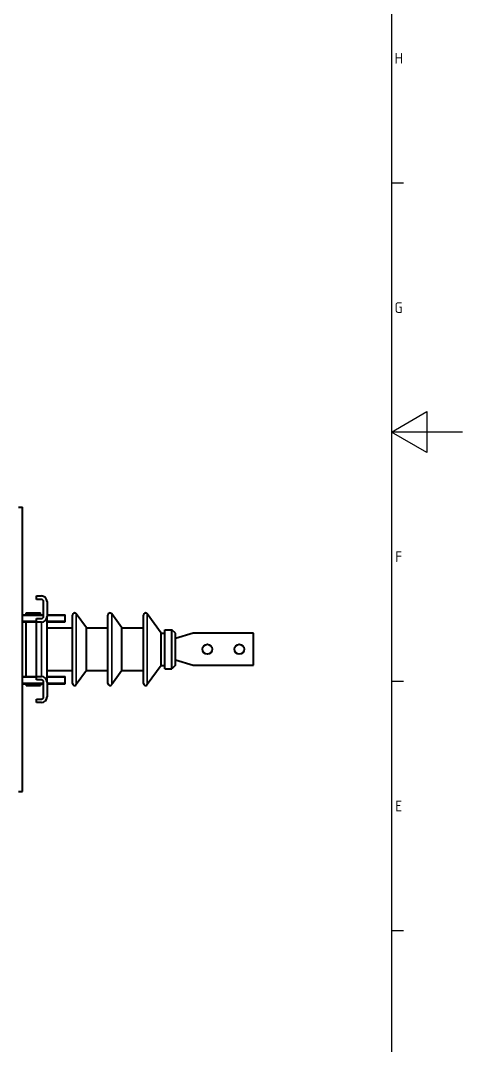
# Model space of a CAD drawing. Header units: millimetres. Extents: x 0 to 5945, y 0 to 4205.
# Drawn here: x 5323 to 5945, y 1240 to 2681 of the extents above; entities that cross this region are included whole.
import ezdxf

# ---------------------------------------------------------------- set-up
doc = ezdxf.new("R2010")
doc.units = ezdxf.units.MM
doc.header["$LTSCALE"] = 5
doc.layers.get('0').update_dxf_attribs({"color": 3, "lineweight": 25})
for name, color, linetype, lineweight in [('가시적인 것(ISO)', 3, 'Continuous', 40), ('가시적인 좁은 것(ISO)', 3, 'Continuous', 35), ('경계(ISO)', 7, 'Continuous', 25)]:
    doc.layers.add(name, color=color, linetype=linetype, lineweight=lineweight)
doc.styles.add('문자 텍스트_PSTEK_POSCO', font='isocp.shx')

# ---------------------------------------------------------------- blocks, each defined once
blk = doc.blocks.new('경계 Default Border')
at = {"layer": '경계(ISO)'}
for p, q in [((1169, 490.58), (1172.4, 490.58)), ((1169, 350.42), (1172.4, 350.42)), ((1169, 280.33), (1172.4, 280.33))]:
    blk.add_line(p, q, dxfattribs=at)
at = {"layer": '경계(ISO)', "flags": 128}
for points in [[(20, 20), (20, 821), (1169, 821), (1169, 20), (20, 20)], [(1189, 420.5), (1169, 420.5), (1179, 426.27), (1179, 414.73), (1169, 420.5)]]:
    blk.add_lwpolyline(points, dxfattribs=at)
at = {"layer": '경계(ISO)', "color": 2, "char_height": 3, "attachment_point": 7, "style": '문자 텍스트_PSTEK_POSCO'}
for s, insert in [('H', (1169.88, 524.12)), ('G', (1169.88, 454.01)), ('F', (1170.04, 383.96)), ('E', (1170.04, 313.85))]:
    blk.add_mtext(s, dxfattribs=dict(at, insert=insert))

msp = doc.modelspace()

# ---------------------------------------------------------------- linework, layer by layer
at = {"layer": '가시적인 것(ISO)'}
for p, q in [((5319.874, 1997.126), (5325.874, 1997.126)), ((5325.874, 1597.126), (5325.874, 1997.126)), ((5345.338, 1872.126), (5352.338, 1872.126)), ((5345.338, 1867.126), (5345.338, 1872.126)), ((5352.338, 1867.126), (5345.338, 1867.126)), ((5355.338, 1843.263), (5355.338, 1864.126)), ((5360.338, 1864.126), (5360.338, 1843.263)), ((5325.874, 1845.613), (5355.338, 1845.613)), ((5330.874, 1845.613), (5330.874, 1848.126)), ((5330.874, 1848.126), (5350.874, 1848.126)), ((5350.874, 1845.613), (5350.874, 1848.126)), ((5351.408, 1845.613), (5350.874, 1848.126)), ((5360.338, 1845.613), (5385.874, 1845.613)), ((5385.874, 1835.613), (5385.874, 1845.613)), ((5395.874, 1749.126), (5395.874, 1845.126)), ((5415.66, 1827.126), (5401.301, 1846.89)), ((5445.874, 1749.126), (5445.874, 1845.126)), ((5465.66, 1827.126), (5451.301, 1846.89)), ((5495.874, 1749.126), (5495.874, 1845.126)), ((5520.874, 1819.95), (5501.301, 1846.89)), ((5325.874, 1835.613), (5345.338, 1835.613)), ((5330.874, 1758.639), (5330.874, 1835.613)), ((5345.338, 1840.263), (5352.338, 1840.263)), ((5345.338, 1835.263), (5345.338, 1840.263)), ((5352.338, 1835.263), (5345.338, 1835.263)), ((5345.338, 1758.989), (5345.338, 1835.263)), ((5360.338, 1750.989), (5360.338, 1843.263)), ((5360.338, 1835.613), (5385.874, 1835.613)), ((5360.338, 1827.126), (5395.874, 1827.126)), ((5415.66, 1767.126), (5415.66, 1827.126)), ((5415.66, 1827.126), (5445.874, 1827.126)), ((5465.66, 1767.126), (5465.66, 1827.126)), ((5465.66, 1827.126), (5495.874, 1827.126)), ((5520.874, 1774.303), (5520.874, 1819.95)), ((5520.874, 1819.95), (5525.874, 1819.95)), ((5525.874, 1769.626), (5525.874, 1824.626)), ((5525.874, 1824.626), (5535.874, 1824.626)), ((5535.874, 1769.626), (5535.874, 1824.626)), ((5540.874, 1819.626), (5535.874, 1824.626)), ((5565.874, 1819.626), (5540.874, 1812.126)), ((5540.874, 1774.626), (5540.874, 1819.626)), ((5650.874, 1819.626), (5565.874, 1819.626)), ((5650.874, 1774.626), (5650.874, 1819.626)), ((5520.874, 1774.303), (5501.301, 1747.363)), ((5520.874, 1774.303), (5525.874, 1774.303)), ((5540.874, 1774.626), (5535.874, 1769.626)), ((5540.874, 1782.126), (5565.874, 1774.626)), ((5565.874, 1774.626), (5650.874, 1774.626)), ((5325.874, 1758.639), (5345.338, 1758.639)), ((5345.338, 1758.989), (5352.338, 1758.989)), ((5345.338, 1753.989), (5345.338, 1758.989)), ((5360.338, 1767.126), (5395.874, 1767.126)), ((5360.338, 1758.639), (5385.874, 1758.639)), ((5385.874, 1748.639), (5385.874, 1758.639)), ((5415.66, 1767.126), (5401.301, 1747.363)), ((5415.66, 1767.126), (5445.874, 1767.126)), ((5465.66, 1767.126), (5451.301, 1747.363)), ((5465.66, 1767.126), (5495.874, 1767.126)), ((5525.874, 1769.626), (5535.874, 1769.626)), ((5325.874, 1748.639), (5355.338, 1748.639)), ((5330.874, 1746.126), (5330.874, 1748.639)), ((5330.874, 1746.126), (5350.874, 1746.126)), ((5352.338, 1753.989), (5345.338, 1753.989)), ((5350.874, 1746.126), (5350.874, 1748.639)), ((5351.408, 1748.639), (5350.874, 1746.126)), ((5355.338, 1730.126), (5355.338, 1750.989)), ((5360.338, 1750.989), (5360.338, 1730.126)), ((5360.338, 1748.639), (5385.874, 1748.639)), ((5345.338, 1727.126), (5352.338, 1727.126)), ((5345.338, 1722.126), (5345.338, 1727.126)), ((5352.338, 1722.126), (5345.338, 1722.126)), ((5319.874, 1597.126), (5325.874, 1597.126))]:
    msp.add_line(p, q, dxfattribs=at)
for centre in [(5585.874, 1797.126), (5630.874, 1797.126)]:
    msp.add_circle(centre, 7, dxfattribs=at)
for centre, radius, start, end in [((5352.338, 1864.126), 8, 0, 90), ((5352.338, 1864.126), 3, 0, 90), ((5398.874, 1845.126), 3, 36, 180), ((5448.874, 1845.126), 3, 36, 180), ((5498.874, 1845.126), 3, 36, 180), ((5352.338, 1843.263), 3, 270, 0), ((5352.338, 1843.263), 8, 270, 0), ((5352.338, 1750.989), 8, 0, 90), ((5352.338, 1750.989), 3, 0, 90), ((5398.874, 1749.126), 3, 180, 324), ((5448.874, 1749.126), 3, 180, 324), ((5498.874, 1749.126), 3, 180, 324), ((5352.338, 1730.126), 3, 270, 0), ((5352.338, 1730.126), 8, 270, 0)]:
    msp.add_arc(centre, radius, start, end, dxfattribs=at)
at = {"layer": '가시적인 좁은 것(ISO)'}
for p, q in [((5401.301, 1747.363), (5401.301, 1846.89)), ((5451.301, 1747.363), (5451.301, 1846.89)), ((5501.301, 1747.363), (5501.301, 1846.89)), ((5355.338, 1844.716), (5325.874, 1844.716)), ((5325.874, 1836.51), (5345.338, 1836.51)), ((5352.338, 1758.989), (5352.338, 1835.263)), ((5385.874, 1844.716), (5360.338, 1844.716)), ((5360.338, 1836.51), (5385.874, 1836.51)), ((5345.338, 1757.742), (5325.874, 1757.742)), ((5325.874, 1749.536), (5355.338, 1749.536)), ((5385.874, 1757.742), (5360.338, 1757.742)), ((5360.338, 1749.536), (5385.874, 1749.536))]:
    msp.add_line(p, q, dxfattribs=at)

# ---------------------------------------------------------------- block references
at = {"xscale": 5, "yscale": 5, "zscale": 5}
msp.add_blockref('경계 Default Border', (0, 0), dxfattribs=at)

doc.saveas('drawing.dxf')
